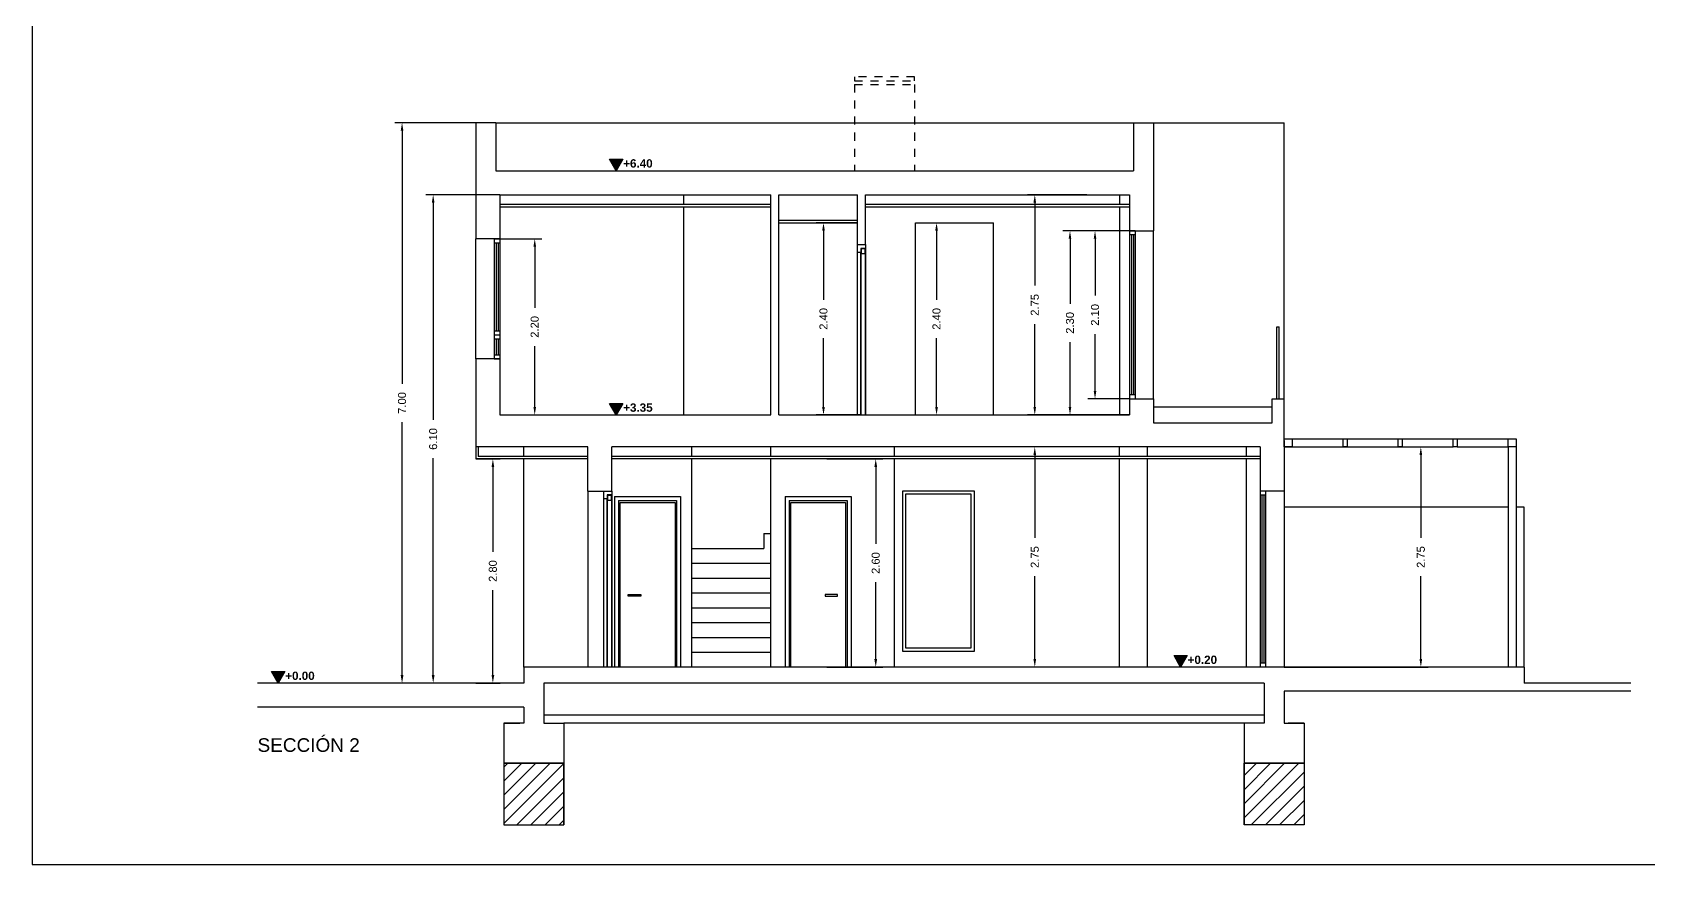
# Model space of a CAD drawing. Header units: millimetres. Extents: x 441156 to 441653, y 4514887 to 4515266.
# Drawn here: x 441397.92 to 441418.12, y 4515046.18 to 4515056.58 of the extents above; entities that cross this region are included whole.
import ezdxf

# ---------------------------------------------------------------- set-up
doc = ezdxf.new("R2010")
doc.units = ezdxf.units.MM
doc.linetypes.add('CONTINUA', pattern=[0])
doc.linetypes.add('RAYITAS', pattern=[0.375, 0.25, -0.125])
for name, color, linetype in [('01_alzado', 5, 'CONTINUA'), ('01_cotas', 254, 'Continuous'), ('01_proyeccion', 36, 'RAYITAS'), ('01_proyección', 4, 'RAYITAS'), ('01_seccion', 7, 'CONTINUA'), ('01_textos', 7, 'Continuous')]:
    doc.layers.add(name, color=color, linetype=linetype)
doc.layers.add('01_cartela', color=6, linetype='Continuous', plot=False)
doc.styles.add('Estilo1', font='swissel.ttf')
doc.styles.add('NIEVES3', font='swisseb.ttf')
doc.styles.add('ROMANS', font='romans')
doc.dimstyles.new('DECIMAL-50', dxfattribs={"dimtxt": 0.08, "dimasz": 0.15, "dimexe": 0.09, "dimexo": 0, "dimgap": 0.09, "dimtad": 0, "dimzin": 0, "dimdsep": 46, "dimtxsty": 'ROMANS', "dimcen": 0.09, "dimclrt": 6, "dimadec": 0, "dimazin": 0, "dimtfac": 1.38, "dimtix": 1, "dimtofl": 0, "dimtmove": 2, "dimatfit": 3, "dimldrblk": 'OBLIQUE', "dimfxl": 1, "dimtolj": 1, "dimtzin": 0, "dimarcsym": 0})

# ---------------------------------------------------------------- blocks, each defined once
blk = doc.blocks.new('*D483')
at = {"layer": '01_cotas', "color": 0, "linetype": 'CONTINUA', "lineweight": -2, "transparency": 16777216}
for p, q in [((441413.566, 4515051.402), (441415.366, 4515051.402)), ((441413.566, 4515048.652), (441415.366, 4515048.652))]:
    blk.add_line(p, q, dxfattribs=at)
at = {"layer": '01_cotas', "color": 0, "lineweight": -2, "transparency": 16777216}
for p, q in [((441415.276, 4515051.302), (441415.276, 4515050.267)), ((441415.276, 4515048.752), (441415.276, 4515049.787))]:
    blk.add_line(p, q, dxfattribs=at)
at = {"layer": '01_cotas', "color": 0, "transparency": 16777216}
for points in [[(441415.259, 4515051.302), (441415.292, 4515051.302), (441415.276, 4515051.402)], [(441415.259, 4515048.752), (441415.292, 4515048.752), (441415.276, 4515048.652)]]:
    blk.add_solid(points, dxfattribs=at)
at = {"layer": '01_cotas', "color": 7, "transparency": 16777216, "insert": (441415.276, 4515050.027), "char_height": 0.1, "attachment_point": 5, "rotation": 90, "style": 'Estilo1'}
blk.add_mtext('\\A1;2.75', dxfattribs=at)
blk = doc.blocks.new('*D484')
at = {"layer": '01_cotas', "color": 0, "linetype": 'CONTINUA', "lineweight": -2, "transparency": 16777216}
for p, q in [((441403.466, 4515055.452), (441402.453, 4515055.452)), ((441403.466, 4515048.452), (441402.453, 4515048.452))]:
    blk.add_line(p, q, dxfattribs=at)
at = {"layer": '01_cotas', "color": 0, "lineweight": -2, "transparency": 16777216}
for p, q in [((441402.543, 4515055.352), (441402.543, 4515052.192)), ((441402.543, 4515048.552), (441402.543, 4515051.713))]:
    blk.add_line(p, q, dxfattribs=at)
at = {"layer": '01_cotas', "color": 0, "transparency": 16777216}
for points in [[(441402.526, 4515055.352), (441402.56, 4515055.352), (441402.543, 4515055.452)], [(441402.526, 4515048.552), (441402.56, 4515048.552), (441402.543, 4515048.452)]]:
    blk.add_solid(points, dxfattribs=at)
at = {"layer": '01_cotas', "color": 7, "transparency": 16777216, "insert": (441402.543, 4515051.952), "char_height": 0.1, "attachment_point": 5, "rotation": 90, "style": 'Estilo1'}
blk.add_mtext('\\A1;7.00', dxfattribs=at)
blk = doc.blocks.new('*D485')
at = {"layer": '01_cotas', "color": 0, "linetype": 'CONTINUA', "lineweight": -2, "transparency": 16777216}
for p, q in [((441403.766, 4515054.552), (441402.842, 4515054.552)), ((441403.891, 4515048.452), (441402.842, 4515048.452))]:
    blk.add_line(p, q, dxfattribs=at)
at = {"layer": '01_cotas', "color": 0, "lineweight": -2, "transparency": 16777216}
for p, q in [((441402.932, 4515054.452), (441402.932, 4515051.742)), ((441402.932, 4515048.552), (441402.932, 4515051.262))]:
    blk.add_line(p, q, dxfattribs=at)
at = {"layer": '01_cotas', "color": 0, "transparency": 16777216}
for points in [[(441402.915, 4515054.452), (441402.949, 4515054.452), (441402.932, 4515054.552)], [(441402.915, 4515048.552), (441402.949, 4515048.552), (441402.932, 4515048.452)]]:
    blk.add_solid(points, dxfattribs=at)
at = {"layer": '01_cotas', "color": 7, "transparency": 16777216, "insert": (441402.932, 4515051.502), "char_height": 0.1, "attachment_point": 5, "rotation": 90, "style": 'Estilo1'}
blk.add_mtext('\\A1;6.10', dxfattribs=at)
blk = doc.blocks.new('*D481')
at = {"layer": '01_cotas', "color": 0, "linetype": 'CONTINUA', "lineweight": -2, "transparency": 16777216}
for p, q in [((441411.1, 4515054.552), (441410.361, 4515054.552)), ((441411.1, 4515051.802), (441410.361, 4515051.802))]:
    blk.add_line(p, q, dxfattribs=at)
at = {"layer": '01_cotas', "color": 0, "lineweight": -2, "transparency": 16777216}
for p, q in [((441410.451, 4515054.452), (441410.451, 4515053.417)), ((441410.451, 4515051.902), (441410.451, 4515052.937))]:
    blk.add_line(p, q, dxfattribs=at)
at = {"layer": '01_cotas', "color": 0, "transparency": 16777216}
for points in [[(441410.434, 4515054.452), (441410.467, 4515054.452), (441410.451, 4515054.552)], [(441410.434, 4515051.902), (441410.467, 4515051.902), (441410.451, 4515051.802)]]:
    blk.add_solid(points, dxfattribs=at)
at = {"layer": '01_cotas', "color": 7, "transparency": 16777216, "insert": (441410.451, 4515053.177), "char_height": 0.1, "attachment_point": 5, "rotation": 90, "style": 'Estilo1'}
blk.add_mtext('\\A1;2.75', dxfattribs=at)
blk = doc.blocks.new('*D482')
at = {"layer": '01_cotas', "color": 0, "linetype": 'CONTINUA', "lineweight": -2, "transparency": 16777216}
for p, q in [((441411.1, 4515051.402), (441410.361, 4515051.402)), ((441411.1, 4515048.652), (441410.361, 4515048.652))]:
    blk.add_line(p, q, dxfattribs=at)
at = {"layer": '01_cotas', "color": 0, "lineweight": -2, "transparency": 16777216}
for p, q in [((441410.451, 4515051.302), (441410.451, 4515050.267)), ((441410.451, 4515048.752), (441410.451, 4515049.787))]:
    blk.add_line(p, q, dxfattribs=at)
at = {"layer": '01_cotas', "color": 0, "transparency": 16777216}
for points in [[(441410.434, 4515051.302), (441410.467, 4515051.302), (441410.451, 4515051.402)], [(441410.434, 4515048.752), (441410.467, 4515048.752), (441410.451, 4515048.652)]]:
    blk.add_solid(points, dxfattribs=at)
at = {"layer": '01_cotas', "color": 7, "transparency": 16777216, "insert": (441410.451, 4515050.027), "char_height": 0.1, "attachment_point": 5, "rotation": 90, "style": 'Estilo1'}
blk.add_mtext('\\A1;2.75', dxfattribs=at)
blk = doc.blocks.new('*D486')
at = {"layer": '01_cotas', "color": 0, "linetype": 'CONTINUA', "lineweight": -2, "transparency": 16777216}
for p, q in [((441407.851, 4515051.252), (441408.553, 4515051.252)), ((441407.851, 4515048.652), (441408.553, 4515048.652))]:
    blk.add_line(p, q, dxfattribs=at)
at = {"layer": '01_cotas', "color": 0, "lineweight": -2, "transparency": 16777216}
for p, q in [((441408.463, 4515051.152), (441408.463, 4515050.192)), ((441408.463, 4515048.752), (441408.463, 4515049.712))]:
    blk.add_line(p, q, dxfattribs=at)
at = {"layer": '01_cotas', "color": 0, "transparency": 16777216}
for points in [[(441408.446, 4515051.152), (441408.48, 4515051.152), (441408.463, 4515051.252)], [(441408.446, 4515048.752), (441408.48, 4515048.752), (441408.463, 4515048.652)]]:
    blk.add_solid(points, dxfattribs=at)
at = {"layer": '01_cotas', "color": 7, "transparency": 16777216, "insert": (441408.463, 4515049.952), "char_height": 0.1, "attachment_point": 5, "rotation": 90, "style": 'Estilo1'}
blk.add_mtext('\\A1;2.60', dxfattribs=at)
blk = doc.blocks.new('*D487')
at = {"layer": '01_cotas', "color": 0, "linetype": 'CONTINUA', "lineweight": -2, "transparency": 16777216}
for p, q in [((441408.236, 4515054.202), (441407.72, 4515054.202)), ((441408.276, 4515051.802), (441407.72, 4515051.802))]:
    blk.add_line(p, q, dxfattribs=at)
at = {"layer": '01_cotas', "color": 0, "lineweight": -2, "transparency": 16777216}
for p, q in [((441407.81, 4515054.102), (441407.81, 4515053.242)), ((441407.81, 4515051.902), (441407.81, 4515052.762))]:
    blk.add_line(p, q, dxfattribs=at)
at = {"layer": '01_cotas', "color": 0, "transparency": 16777216}
for points in [[(441407.793, 4515054.102), (441407.827, 4515054.102), (441407.81, 4515054.202)], [(441407.793, 4515051.902), (441407.827, 4515051.902), (441407.81, 4515051.802)]]:
    blk.add_solid(points, dxfattribs=at)
at = {"layer": '01_cotas', "color": 7, "transparency": 16777216, "insert": (441407.81, 4515053.002), "char_height": 0.1, "attachment_point": 5, "rotation": 90, "style": 'Estilo1'}
blk.add_mtext('\\A1;2.40', dxfattribs=at)
blk = doc.blocks.new('*D488')
at = {"layer": '01_cotas', "color": 0, "linetype": 'CONTINUA', "lineweight": -2, "transparency": 16777216}
for p, q in [((441408.961, 4515054.202), (441409.313, 4515054.202)), ((441408.961, 4515051.802), (441409.313, 4515051.802))]:
    blk.add_line(p, q, dxfattribs=at)
at = {"layer": '01_cotas', "color": 0, "lineweight": -2, "transparency": 16777216}
for p, q in [((441409.223, 4515054.102), (441409.223, 4515053.242)), ((441409.223, 4515051.902), (441409.223, 4515052.762))]:
    blk.add_line(p, q, dxfattribs=at)
at = {"layer": '01_cotas', "color": 0, "transparency": 16777216}
for points in [[(441409.206, 4515054.102), (441409.24, 4515054.102), (441409.223, 4515054.202)], [(441409.206, 4515051.902), (441409.24, 4515051.902), (441409.223, 4515051.802)]]:
    blk.add_solid(points, dxfattribs=at)
at = {"layer": '01_cotas', "color": 7, "transparency": 16777216, "insert": (441409.223, 4515053.002), "char_height": 0.1, "attachment_point": 5, "rotation": 90, "style": 'Estilo1'}
blk.add_mtext('\\A1;2.40', dxfattribs=at)
blk = doc.blocks.new('*D489')
at = {"layer": '01_cotas', "color": 0, "linetype": 'CONTINUA', "lineweight": -2, "transparency": 16777216}
for p, q in [((441403.766, 4515054.002), (441404.291, 4515054.002)), ((441403.766, 4515051.802), (441404.291, 4515051.802))]:
    blk.add_line(p, q, dxfattribs=at)
at = {"layer": '01_cotas', "color": 0, "lineweight": -2, "transparency": 16777216}
for p, q in [((441404.201, 4515053.902), (441404.201, 4515053.142)), ((441404.201, 4515051.902), (441404.201, 4515052.662))]:
    blk.add_line(p, q, dxfattribs=at)
at = {"layer": '01_cotas', "color": 0, "transparency": 16777216}
for points in [[(441404.185, 4515053.902), (441404.218, 4515053.902), (441404.201, 4515054.002)], [(441404.185, 4515051.902), (441404.218, 4515051.902), (441404.201, 4515051.802)]]:
    blk.add_solid(points, dxfattribs=at)
at = {"layer": '01_cotas', "color": 7, "transparency": 16777216, "insert": (441404.201, 4515052.902), "char_height": 0.1, "attachment_point": 5, "rotation": 90, "style": 'Estilo1'}
blk.add_mtext('\\A1;2.20', dxfattribs=at)
blk = doc.blocks.new('*D884')
at = {"layer": '01_cotas', "color": 0, "linetype": 'CONTINUA', "lineweight": -2, "transparency": 16777216}
for p, q in [((441403.466, 4515051.252), (441403.768, 4515051.252)), ((441403.466, 4515048.452), (441403.768, 4515048.452))]:
    blk.add_line(p, q, dxfattribs=at)
at = {"layer": '01_cotas', "color": 0, "lineweight": -2, "transparency": 16777216}
for p, q in [((441403.678, 4515051.152), (441403.678, 4515050.092)), ((441403.678, 4515048.552), (441403.678, 4515049.612))]:
    blk.add_line(p, q, dxfattribs=at)
at = {"layer": '01_cotas', "color": 0, "transparency": 16777216}
for points in [[(441403.662, 4515051.152), (441403.695, 4515051.152), (441403.678, 4515051.252)], [(441403.662, 4515048.552), (441403.695, 4515048.552), (441403.678, 4515048.452)]]:
    blk.add_solid(points, dxfattribs=at)
at = {"layer": '01_cotas', "color": 7, "transparency": 16777216, "insert": (441403.678, 4515049.852), "char_height": 0.1, "attachment_point": 5, "rotation": 90, "style": 'Estilo1'}
blk.add_mtext('\\A1;2.80', dxfattribs=at)
blk = doc.blocks.new('*D885')
at = {"layer": '01_cotas', "color": 0, "linetype": 'CONTINUA', "lineweight": -2, "transparency": 16777216}
for p, q in [((441411.636, 4515054.102), (441411.114, 4515054.102)), ((441411.636, 4515052.002), (441411.114, 4515052.002))]:
    blk.add_line(p, q, dxfattribs=at)
at = {"layer": '01_cotas', "color": 0, "lineweight": -2, "transparency": 16777216}
for p, q in [((441411.204, 4515054.002), (441411.204, 4515053.292)), ((441411.204, 4515052.102), (441411.204, 4515052.812))]:
    blk.add_line(p, q, dxfattribs=at)
at = {"layer": '01_cotas', "color": 0, "transparency": 16777216}
for points in [[(441411.187, 4515054.002), (441411.22, 4515054.002), (441411.204, 4515054.102)], [(441411.187, 4515052.102), (441411.22, 4515052.102), (441411.204, 4515052.002)]]:
    blk.add_solid(points, dxfattribs=at)
at = {"layer": '01_cotas', "color": 7, "transparency": 16777216, "insert": (441411.204, 4515053.052), "char_height": 0.1, "attachment_point": 5, "rotation": 90, "style": 'Estilo1'}
blk.add_mtext('\\A1;2.10', dxfattribs=at)
blk = doc.blocks.new('*D886')
at = {"layer": '01_cotas', "color": 0, "linetype": 'CONTINUA', "lineweight": -2, "transparency": 16777216}
for p, q in [((441411.636, 4515054.102), (441410.801, 4515054.102)), ((441411.636, 4515051.802), (441410.801, 4515051.802))]:
    blk.add_line(p, q, dxfattribs=at)
at = {"layer": '01_cotas', "color": 0, "lineweight": -2, "transparency": 16777216}
for p, q in [((441410.891, 4515054.002), (441410.891, 4515053.192)), ((441410.891, 4515051.902), (441410.891, 4515052.712))]:
    blk.add_line(p, q, dxfattribs=at)
at = {"layer": '01_cotas', "color": 0, "transparency": 16777216}
for points in [[(441410.874, 4515054.002), (441410.907, 4515054.002), (441410.891, 4515054.102)], [(441410.874, 4515051.902), (441410.907, 4515051.902), (441410.891, 4515051.802)]]:
    blk.add_solid(points, dxfattribs=at)
at = {"layer": '01_cotas', "color": 7, "transparency": 16777216, "insert": (441410.891, 4515052.952), "char_height": 0.1, "attachment_point": 5, "rotation": 90, "style": 'Estilo1'}
blk.add_mtext('\\A1;2.30', dxfattribs=at)

msp = doc.modelspace()

# ---------------------------------------------------------------- hatches: boundary and pattern name
at = {"layer": '01_alzado', "linetype": 'CONTINUA'}
h = msp.add_hatch(dxfattribs=at)
h.set_pattern_fill('ANSI31', color=2)
h.set_pattern_definition([(45, (439122.1087, 4514998.38697), (-0.0883883476, 0.0883883476), [])])
h.paths.add_polyline_path([(441404.566, 4515046.682), (441403.816, 4515046.682), (441403.816, 4515047.452), (441404.566, 4515047.452)])
h = msp.add_hatch(dxfattribs=at)
h.set_pattern_fill('ANSI31', color=2)
h.set_pattern_definition([(45, (439115.9087, 4514998.38697), (-0.0883883476, 0.0883883476), [])])
h.paths.add_polyline_path([(441413.066, 4515046.682), (441413.816, 4515046.682), (441413.816, 4515047.452), (441413.066, 4515047.452)])
at = {"layer": '01_proyeccion', "linetype": 'CONTINUA', "ltscale": 1.5}
h = msp.add_hatch(color=7, dxfattribs=at)
h.dxf.hatch_style = 1
h.paths.add_polyline_path([(441405.22, 4515054.852), (441405.137, 4515054.996), (441405.303, 4515054.996)])
h = msp.add_hatch(color=7, dxfattribs=at)
h.dxf.hatch_style = 1
h.paths.add_polyline_path([(441405.22, 4515051.802), (441405.137, 4515051.946), (441405.303, 4515051.946)])
h = msp.add_hatch(color=7, dxfattribs=at)
h.dxf.hatch_style = 1
h.paths.add_polyline_path([(441412.274, 4515048.652), (441412.191, 4515048.796), (441412.357, 4515048.796)])
h = msp.add_hatch(color=7, dxfattribs=at)
h.dxf.hatch_style = 1
h.paths.add_polyline_path([(441400.996, 4515048.452), (441400.913, 4515048.596), (441401.079, 4515048.596)])

# ---------------------------------------------------------------- linework, layer by layer
at = {"layer": '01_alzado', "color": 2}
for p, q in [((441403.716, 4515055.452, 0), (441411.686, 4515055.452, 0)), ((441411.936, 4515055.452, 0), (441413.566, 4515055.452, 0)), ((441413.566, 4515052.002, 0), (441413.566, 4515055.452, 0)), ((441406.066, 4515054.432, 0), (441406.066, 4515054.552, 0)), ((441411.511, 4515054.552, 0), (441411.511, 4515054.432, 0)), ((441407.151, 4515054.432, 0), (441403.766, 4515054.432, 0)), ((441403.766, 4515054.402, 0), (441407.151, 4515054.402, 0)), ((441406.066, 4515051.802, 0), (441406.066, 4515054.402, 0)), ((441408.236, 4515054.232, 0), (441407.251, 4515054.232, 0)), ((441411.636, 4515054.432, 0), (441408.336, 4515054.432, 0)), ((441408.336, 4515054.402, 0), (441411.636, 4515054.402, 0)), ((441411.511, 4515054.402, 0), (441411.511, 4515051.802, 0)), ((441407.251, 4515054.202, 0), (441408.236, 4515054.202, 0)), ((441408.961, 4515051.802, 0), (441408.961, 4515054.202, 0)), ((441408.961, 4515054.202, 0), (441409.936, 4515054.202, 0)), ((441409.936, 4515051.802, 0), (441409.936, 4515054.202, 0)), ((441408.236, 4515053.833, 0), (441408.236, 4515053.932, 0)), ((441408.275, 4515053.833, 0), (441408.236, 4515053.833, 0)), ((441408.236, 4515051.802, 0), (441408.236, 4515053.833, 0)), ((441408.336, 4515053.883, 0), (441408.275, 4515053.883, 0)), ((441408.275, 4515053.883, 0), (441408.275, 4515053.833, 0)), ((441408.275, 4515051.802, 0), (441408.275, 4515053.833, 0)), ((441408.336, 4515053.932, 0), (441408.336, 4515053.883, 0)), ((441408.336, 4515053.883, 0), (441408.336, 4515051.802, 0)), ((441408.28, 4515051.802, 0), (441408.28, 4515053.817, 0)), ((441408.331, 4515053.817, 0), (441408.331, 4515051.802, 0)), ((441403.466, 4515051.402, 0), (441403.466, 4515051.252, 0)), ((441404.866, 4515051.252, 0), (441403.466, 4515051.252, 0)), ((441403.496, 4515051.402, 0), (441403.496, 4515051.282, 0)), ((441404.866, 4515051.282, 0), (441403.496, 4515051.282, 0)), ((441404.066, 4515051.282, 0), (441404.066, 4515051.402, 0)), ((441404.066, 4515048.652, 0), (441404.066, 4515051.252, 0)), ((441413.266, 4515051.282, 0), (441405.166, 4515051.282, 0)), ((441413.266, 4515051.252, 0), (441405.166, 4515051.252, 0)), ((441406.166, 4515051.282, 0), (441406.166, 4515051.402, 0)), ((441406.166, 4515048.652, 0), (441406.166, 4515051.252, 0)), ((441407.151, 4515051.282, 0), (441407.151, 4515051.402, 0)), ((441407.151, 4515048.652, 0), (441407.151, 4515051.252, 0)), ((441408.696, 4515051.282, 0), (441408.696, 4515051.402, 0)), ((441408.696, 4515048.652, 0), (441408.696, 4515051.252, 0)), ((441411.511, 4515051.282, 0), (441411.511, 4515051.402, 0)), ((441411.511, 4515048.652, 0), (441411.511, 4515051.252, 0)), ((441411.861, 4515051.282, 0), (441411.861, 4515051.402, 0)), ((441411.861, 4515048.652, 0), (441411.861, 4515051.252, 0)), ((441413.096, 4515051.282, 0), (441413.096, 4515051.402, 0)), ((441413.096, 4515048.652, 0), (441413.096, 4515051.252, 0)), ((441404.866, 4515050.852, 0), (441404.866, 4515048.652, 0)), ((441405.066, 4515050.753, 0), (441405.066, 4515050.852, 0)), ((441405.166, 4515050.803, 0), (441405.105, 4515050.803, 0)), ((441405.105, 4515050.803, 0), (441405.105, 4515050.753, 0)), ((441405.166, 4515050.852, 0), (441405.166, 4515050.803, 0)), ((441405.166, 4515050.803, 0), (441405.166, 4515048.652, 0)), ((441405.105, 4515050.753, 0), (441405.066, 4515050.753, 0)), ((441405.066, 4515048.652, 0), (441405.066, 4515050.753, 0)), ((441405.105, 4515048.652, 0), (441405.105, 4515050.753, 0)), ((441405.11, 4515048.652, 0), (441405.11, 4515050.737, 0)), ((441405.161, 4515050.737, 0), (441405.161, 4515048.652, 0)), ((441407.066, 4515050.32, 0), (441407.066, 4515050.134, 0)), ((441407.066, 4515050.32, 0), (441407.151, 4515050.32, 0)), ((441406.166, 4515050.134, 0), (441407.066, 4515050.134, 0)), ((441406.166, 4515049.952, 0), (441407.151, 4515049.952, 0)), ((441406.166, 4515049.764, 0), (441407.151, 4515049.764, 0)), ((441406.166, 4515049.579, 0), (441407.151, 4515049.579, 0)), ((441406.166, 4515049.393, 0), (441407.151, 4515049.393, 0)), ((441406.166, 4515049.208, 0), (441407.151, 4515049.208, 0)), ((441406.166, 4515049.023, 0), (441407.151, 4515049.023, 0)), ((441406.166, 4515048.837, 0), (441407.151, 4515048.837, 0))]:
    msp.add_line(p, q, dxfattribs=at)
at = {"layer": '01_alzado', "color": 2, "linetype": 'CONTINUA'}
for p, q in [((441411.636, 4515054.102, 0), (441411.636, 4515052.002, 0)), ((441411.706, 4515054.102, 0), (441411.636, 4515054.102, 0)), ((441411.706, 4515054.102, 0), (441411.636, 4515054.102, 0)), ((441411.706, 4515054.052, 0), (441411.636, 4515054.052, 0)), ((441411.659, 4515054.052, 0), (441411.659, 4515052.052, 0)), ((441411.683, 4515054.052, 0), (441411.683, 4515052.052, 0)), ((441411.706, 4515054.102, 0), (441411.706, 4515052.002, 0)), ((441411.936, 4515052.002, 0), (441411.936, 4515054.102, 0)), ((441403.466, 4515052.502, 0), (441403.466, 4515054.002, 0)), ((441403.696, 4515054.002, 0), (441403.766, 4515054.002, 0)), ((441403.696, 4515054.002, 0), (441403.766, 4515054.002, 0)), ((441403.696, 4515054.002, 0), (441403.696, 4515052.502, 0)), ((441403.696, 4515053.952, 0), (441403.766, 4515053.952, 0)), ((441403.719, 4515053.952, 0), (441403.719, 4515052.852, 0)), ((441403.743, 4515053.952, 0), (441403.743, 4515052.852, 0)), ((441403.766, 4515054.002, 0), (441403.766, 4515052.502, 0)), ((441403.696, 4515052.852, 0), (441403.766, 4515052.852, 0)), ((441413.476, 4515052.902, 0), (441413.506, 4515052.902, 0)), ((441413.476, 4515052.002, 0), (441413.476, 4515052.902, 0)), ((441413.506, 4515052.002, 0), (441413.506, 4515052.902, 0)), ((441403.696, 4515052.802, 0), (441403.766, 4515052.802, 0)), ((441403.696, 4515052.752, 0), (441403.766, 4515052.752, 0)), ((441403.719, 4515052.752, 0), (441403.719, 4515052.551, 0)), ((441403.743, 4515052.752, 0), (441403.743, 4515052.551, 0)), ((441403.696, 4515052.551, 0), (441403.766, 4515052.551, 0)), ((441403.696, 4515052.501, 0), (441403.766, 4515052.501, 0)), ((441411.706, 4515052.052, 0), (441411.636, 4515052.052, 0)), ((441411.936, 4515051.902, 0), (441413.416, 4515051.902, 0)), ((441413.666, 4515051.502, 0), (441414.303, 4515051.502, 0)), ((441414.353, 4515051.502, 0), (441414.991, 4515051.502, 0)), ((441415.041, 4515051.502, 0), (441415.678, 4515051.502, 0)), ((441415.728, 4515051.502, 0), (441416.366, 4515051.502, 0)), ((441413.666, 4515051.402, 0), (441414.303, 4515051.402, 0)), ((441414.353, 4515051.402, 0), (441414.991, 4515051.402, 0)), ((441415.041, 4515051.402, 0), (441415.678, 4515051.402, 0)), ((441415.728, 4515051.402, 0), (441416.366, 4515051.402, 0)), ((441416.366, 4515051.402, 0), (441416.366, 4515048.652, 0)), ((441416.466, 4515051.402, 0), (441416.466, 4515048.652, 0)), ((441413.266, 4515050.852, 0), (441413.266, 4515048.652, 0)), ((441413.336, 4515050.852, 0), (441413.266, 4515050.852, 0)), ((441413.336, 4515050.852, 0), (441413.266, 4515050.852, 0)), ((441413.336, 4515050.802, 0), (441413.266, 4515050.802, 0)), ((441413.289, 4515050.802, 0), (441413.289, 4515048.702, 0)), ((441413.313, 4515050.802, 0), (441413.313, 4515048.702, 0)), ((441413.336, 4515050.852, 0), (441413.336, 4515048.652, 0)), ((441413.566, 4515050.852, 0), (441413.566, 4515048.652, 0)), ((441405.2, 4515050.782, 0), (441406.025, 4515050.782, 0)), ((441405.2, 4515050.782, 0), (441405.2, 4515048.652, 0)), ((441405.25, 4515050.732, 0), (441405.25, 4515048.652, 0)), ((441405.25, 4515050.732, 0), (441405.975, 4515050.732, 0)), ((441405.27, 4515048.652, 0), (441405.27, 4515050.71, 0)), ((441405.27, 4515050.71, 0), (441405.955, 4515050.71, 0)), ((441405.955, 4515050.71, 0), (441405.955, 4515048.652, 0)), ((441405.975, 4515050.732, 0), (441405.975, 4515048.652, 0)), ((441406.025, 4515050.782, 0), (441406.025, 4515048.652, 0)), ((441407.331, 4515050.782, 0), (441408.156, 4515050.782, 0)), ((441407.331, 4515050.782, 0), (441407.331, 4515048.652, 0)), ((441407.381, 4515050.732, 0), (441407.381, 4515048.652, 0)), ((441407.381, 4515050.732, 0), (441408.106, 4515050.732, 0)), ((441407.401, 4515048.652, 0), (441407.401, 4515050.71, 0)), ((441407.401, 4515050.71, 0), (441408.086, 4515050.71, 0)), ((441408.086, 4515050.71, 0), (441408.086, 4515048.652, 0)), ((441408.106, 4515050.732, 0), (441408.106, 4515048.652, 0)), ((441408.156, 4515050.782, 0), (441408.156, 4515048.652, 0)), ((441416.366, 4515050.652, 0), (441413.566, 4515050.652, 0)), ((441416.566, 4515050.652, 0), (441416.466, 4515050.652, 0)), ((441416.566, 4515048.652, 0), (441416.566, 4515050.652, 0)), ((441413.336, 4515048.702, 0), (441413.266, 4515048.702, 0)), ((441413.316, 4515048.052, 0), (441404.316, 4515048.052, 0)), ((441413.066, 4515047.952, 0), (441404.566, 4515047.952, 0)), ((441403.816, 4515047.452, 0), (441403.816, 4515046.682, 0)), ((441404.566, 4515047.452, 0), (441404.566, 4515046.682, 0)), ((441413.066, 4515047.452, 0), (441413.066, 4515046.682, 0)), ((441413.816, 4515047.452, 0), (441413.816, 4515046.682, 0)), ((441403.816, 4515046.682, 0), (441404.566, 4515046.682, 0)), ((441413.816, 4515046.682, 0), (441413.066, 4515046.682, 0))]:
    msp.add_line(p, q, dxfattribs=at)
at = {"layer": '01_alzado', "color": 2, "elevation": 0}
for points in [[(441408.28, 4515053.875), (441408.28, 4515053.817), (441408.331, 4515053.817), (441408.331, 4515053.875)], [(441409.696, 4515050.852), (441408.796, 4515050.852), (441408.796, 4515048.852), (441409.696, 4515048.852)], [(441409.656, 4515050.812), (441408.836, 4515050.812), (441408.836, 4515048.892), (441409.656, 4515048.892)], [(441405.11, 4515050.795), (441405.11, 4515050.737), (441405.161, 4515050.737), (441405.161, 4515050.795)]]:
    msp.add_lwpolyline(points, close=True, dxfattribs=at)
at = {"layer": '01_alzado', "color": 2, "linetype": 'CONTINUA', "elevation": 0}
for points in [[(441405.37, 4515049.539), (441405.37, 4515049.558), (441405.527, 4515049.558), (441405.527, 4515049.539)], [(441407.985, 4515049.539), (441407.985, 4515049.558), (441407.829, 4515049.558), (441407.829, 4515049.539)], [(441404.566, 4515047.452), (441403.816, 4515047.452), (441403.816, 4515046.682), (441404.566, 4515046.682)], [(441413.066, 4515047.452), (441413.816, 4515047.452), (441413.816, 4515046.682), (441413.066, 4515046.682)]]:
    msp.add_lwpolyline(points, close=True, dxfattribs=at)
at = {"layer": '01_cartela', "color": 1}
msp.add_lwpolyline([(441397.922, 4515067.72), (441397.922, 4515046.185), (441428.56, 4515046.185), (441428.56, 4515067.72)], close=True, dxfattribs=at)
at = {"layer": '01_proyeccion', "color": 7, "linetype": 'CONTINUA', "ltscale": 1.5, "elevation": 0}
for points in [[(441405.22, 4515054.852), (441405.137, 4515054.996), (441405.303, 4515054.996)], [(441405.22, 4515051.802), (441405.137, 4515051.946), (441405.303, 4515051.946)], [(441412.274, 4515048.652), (441412.191, 4515048.796), (441412.357, 4515048.796)], [(441400.996, 4515048.452), (441400.913, 4515048.596), (441401.079, 4515048.596)]]:
    msp.add_lwpolyline(points, close=True, dxfattribs=at)
at = {"layer": '01_proyección', "color": 120, "ltscale": 0.25}
for p, q in [((441408.198, 4515055.928, 0), (441408.948, 4515055.928, 0)), ((441408.198, 4515055.928, 0), (441408.198, 4515054.852, 0)), ((441408.948, 4515055.928, 0), (441408.948, 4515054.852, 0))]:
    msp.add_line(p, q, dxfattribs=at)
at = {"layer": '01_proyección', "color": 120, "ltscale": 0.25, "elevation": 0}
msp.add_lwpolyline([(441408.948, 4515056.026), (441408.198, 4515056.026), (441408.198, 4515055.977), (441408.948, 4515055.977)], close=True, dxfattribs=at)
at = {"layer": '01_seccion'}
for p, q in [((441403.716, 4515055.452, 0), (441403.466, 4515055.452, 0)), ((441403.466, 4515055.452, 0), (441403.466, 4515054.002, 0)), ((441403.716, 4515055.452, 0), (441403.716, 4515054.852, 0)), ((441411.686, 4515055.452, 0), (441411.686, 4515054.852, 0)), ((441411.686, 4515055.452, 0), (441411.936, 4515055.452, 0)), ((441411.936, 4515055.452, 0), (441411.936, 4515054.102, 0)), ((441403.716, 4515054.852, 0), (441411.686, 4515054.852, 0)), ((441403.766, 4515054.552, 0), (441403.766, 4515054.002, 0)), ((441403.766, 4515054.552, 0), (441407.151, 4515054.552, 0)), ((441407.151, 4515051.802, 0), (441407.151, 4515054.552, 0)), ((441407.251, 4515054.552, 0), (441408.236, 4515054.552, 0)), ((441407.251, 4515051.802, 0), (441407.251, 4515054.552, 0)), ((441408.236, 4515053.932, 0), (441408.236, 4515054.552, 0)), ((441408.336, 4515054.552, 0), (441411.636, 4515054.552, 0)), ((441408.336, 4515053.932, 0), (441408.336, 4515054.552, 0)), ((441411.636, 4515054.552, 0), (441411.636, 4515054.102, 0)), ((441411.636, 4515054.102, 0), (441411.936, 4515054.102, 0)), ((441403.766, 4515054.002, 0), (441403.466, 4515054.002, 0)), ((441408.236, 4515053.932, 0), (441408.336, 4515053.932, 0)), ((441403.466, 4515052.502, 0), (441403.466, 4515051.402, 0)), ((441403.766, 4515052.502, 0), (441403.466, 4515052.502, 0)), ((441403.766, 4515052.502, 0), (441403.766, 4515051.802, 0)), ((441411.636, 4515052.002, 0), (441411.636, 4515051.802, 0)), ((441411.636, 4515052.002, 0), (441411.936, 4515052.002, 0)), ((441411.936, 4515052.002, 0), (441411.936, 4515051.702, 0)), ((441413.416, 4515051.702, 0), (441413.416, 4515052.002, 0)), ((441413.416, 4515052.002, 0), (441413.566, 4515052.002, 0)), ((441413.566, 4515051.482, 0), (441413.566, 4515052.002, 0)), ((441403.766, 4515051.802, 0), (441407.151, 4515051.802, 0)), ((441407.251, 4515051.802, 0), (441411.636, 4515051.802, 0)), ((441411.936, 4515051.702, 0), (441413.416, 4515051.702, 0)), ((441413.566, 4515051.482, 0), (441413.566, 4515050.852, 0)), ((441404.866, 4515051.402, 0), (441403.466, 4515051.402, 0)), ((441404.866, 4515050.852, 0), (441404.866, 4515051.402, 0)), ((441405.166, 4515050.852, 0), (441405.166, 4515051.402, 0)), ((441413.266, 4515051.402, 0), (441405.166, 4515051.402, 0)), ((441413.266, 4515051.402, 0), (441413.266, 4515050.852, 0)), ((441404.866, 4515050.852, 0), (441405.166, 4515050.852, 0)), ((441413.566, 4515050.852, 0), (441413.266, 4515050.852, 0)), ((441416.566, 4515048.652, 0), (441404.066, 4515048.652, 0)), ((441404.066, 4515048.652, 0), (441404.066, 4515048.452, 0)), ((441416.566, 4515048.652, 0), (441416.566, 4515048.452, 0)), ((441404.066, 4515048.452, 0), (441400.737, 4515048.452, 0)), ((441413.316, 4515048.452, 0), (441404.316, 4515048.452, 0)), ((441404.316, 4515048.452, 0), (441404.316, 4515047.952, 0)), ((441413.316, 4515048.452, 0), (441413.316, 4515047.952, 0)), ((441417.899, 4515048.452, 0), (441416.566, 4515048.452, 0)), ((441413.566, 4515048.352, 0), (441413.566, 4515047.952, 0)), ((441417.899, 4515048.352, 0), (441413.566, 4515048.352, 0)), ((441404.066, 4515048.152, 0), (441400.737, 4515048.152, 0)), ((441404.066, 4515048.152, 0), (441404.066, 4515047.952, 0)), ((441403.816, 4515047.952, 0), (441404.016, 4515047.952, 0)), ((441403.816, 4515047.952, 0), (441403.816, 4515047.452, 0)), ((441404.066, 4515047.952, 0), (441403.816, 4515047.952, 0)), ((441404.316, 4515047.952, 0), (441404.566, 4515047.952, 0)), ((441404.366, 4515047.952, 0), (441404.566, 4515047.952, 0)), ((441404.566, 4515047.952, 0), (441404.566, 4515047.452, 0)), ((441413.266, 4515047.952, 0), (441413.066, 4515047.952, 0)), ((441413.066, 4515047.952, 0), (441413.066, 4515047.452, 0)), ((441413.316, 4515047.952, 0), (441413.066, 4515047.952, 0)), ((441413.566, 4515047.952, 0), (441413.816, 4515047.952, 0)), ((441413.816, 4515047.952, 0), (441413.616, 4515047.952, 0)), ((441413.816, 4515047.952, 0), (441413.816, 4515047.452, 0)), ((441403.816, 4515047.452, 0), (441404.566, 4515047.452, 0)), ((441413.816, 4515047.452, 0), (441413.066, 4515047.452, 0))]:
    msp.add_line(p, q, dxfattribs=at)
at = {"layer": '01_seccion', "elevation": 0}
for points in [[(441413.566, 4515051.502), (441413.666, 4515051.502), (441413.666, 4515051.402), (441413.566, 4515051.402)], [(441414.303, 4515051.502), (441414.353, 4515051.502), (441414.353, 4515051.402), (441414.303, 4515051.402)], [(441414.991, 4515051.502), (441415.041, 4515051.502), (441415.041, 4515051.402), (441414.991, 4515051.402)], [(441415.678, 4515051.502), (441415.728, 4515051.502), (441415.728, 4515051.402), (441415.678, 4515051.402)], [(441416.366, 4515051.502), (441416.466, 4515051.502), (441416.466, 4515051.402), (441416.366, 4515051.402)]]:
    msp.add_lwpolyline(points, close=True, dxfattribs=at)

# ---------------------------------------------------------------- texts
at = {"layer": '01_proyeccion', "color": 7, "ltscale": 1.5, "style": 'NIEVES3'}
for s, p in [('+6.40', (441405.307, 4515054.892, 0)), ('+3.35', (441405.307, 4515051.842, 0)), ('+0.20', (441412.361, 4515048.692, 0)), ('+0.00', (441401.083, 4515048.492, 0))]:
    msp.add_text(s, height=0.1041, dxfattribs=at).set_placement(p)
at = {"layer": '01_textos', "color": 5, "style": 'Estilo1'}
msp.add_text('SECCIÓN 2', height=0.1697, dxfattribs=at).set_placement((441400.737, 4515047.594, 0))

# ---------------------------------------------------------------- dimensions: what is measured, and where the dimension line sits
at = {"layer": '01_cotas'}
for base, p1, p2, picture, middle in [((441402.543, 4515048.452), (441403.466, 4515055.452, 0), (441403.466, 4515048.452, 0), '*D484', (441402.543, 4515051.952)), ((441402.932, 4515048.452), (441403.766, 4515054.552, 0), (441403.891, 4515048.452, 0), '*D485', (441402.932, 4515051.502)), ((441410.451, 4515051.802, 0), (441411.1, 4515054.552, 0), (441411.1, 4515051.802, 0), '*D481', (441410.451, 4515053.177, 0)), ((441407.81, 4515051.802, 0), (441408.236, 4515054.202, 0), (441408.276, 4515051.802, 0), '*D487', (441407.81, 4515053.002, 0)), ((441409.223, 4515054.202, 0), (441408.961, 4515051.802, 0), (441408.961, 4515054.202, 0), '*D488', (441409.223, 4515053.002, 0)), ((441410.891, 4515051.802, 0), (441411.636, 4515054.102, 0), (441411.636, 4515051.802, 0), '*D886', (441410.891, 4515052.952, 0)), ((441411.204, 4515052.002, 0), (441411.636, 4515054.102, 0), (441411.636, 4515052.002, 0), '*D885', (441411.204, 4515053.052, 0)), ((441404.201, 4515051.802, 0), (441403.766, 4515054.002, 0), (441403.766, 4515051.802, 0), '*D489', (441404.201, 4515052.902, 0)), ((441403.678, 4515048.452), (441403.466, 4515051.252, 0), (441403.466, 4515048.452), '*D884', (441403.678, 4515049.852)), ((441408.463, 4515048.652), (441407.851, 4515051.252, 0), (441407.851, 4515048.652, 0), '*D486', (441408.463, 4515049.952)), ((441410.451, 4515048.652), (441411.1, 4515051.402, 0), (441411.1, 4515048.652, 0), '*D482', (441410.451, 4515050.027)), ((441415.276, 4515048.652), (441413.566, 4515051.402, 0), (441413.566, 4515048.652), '*D483', (441415.276, 4515050.027))]:
    dim = msp.add_linear_dim(base=base, p1=p1, p2=p2, angle=90, dimstyle='DECIMAL-50', override={"dimtxt": 0.1, "dimasz": 0.1, "dimtxsty": 'Estilo1', "dimsah": 1, "dimclrt": 7, "dimfxl": 0.09, "dimarcsym": 2}, dxfattribs=at)
    dim.commit()
    dim.dimension.update_dxf_attribs({"geometry": picture, "text_midpoint": middle})

doc.saveas('drawing.dxf')
